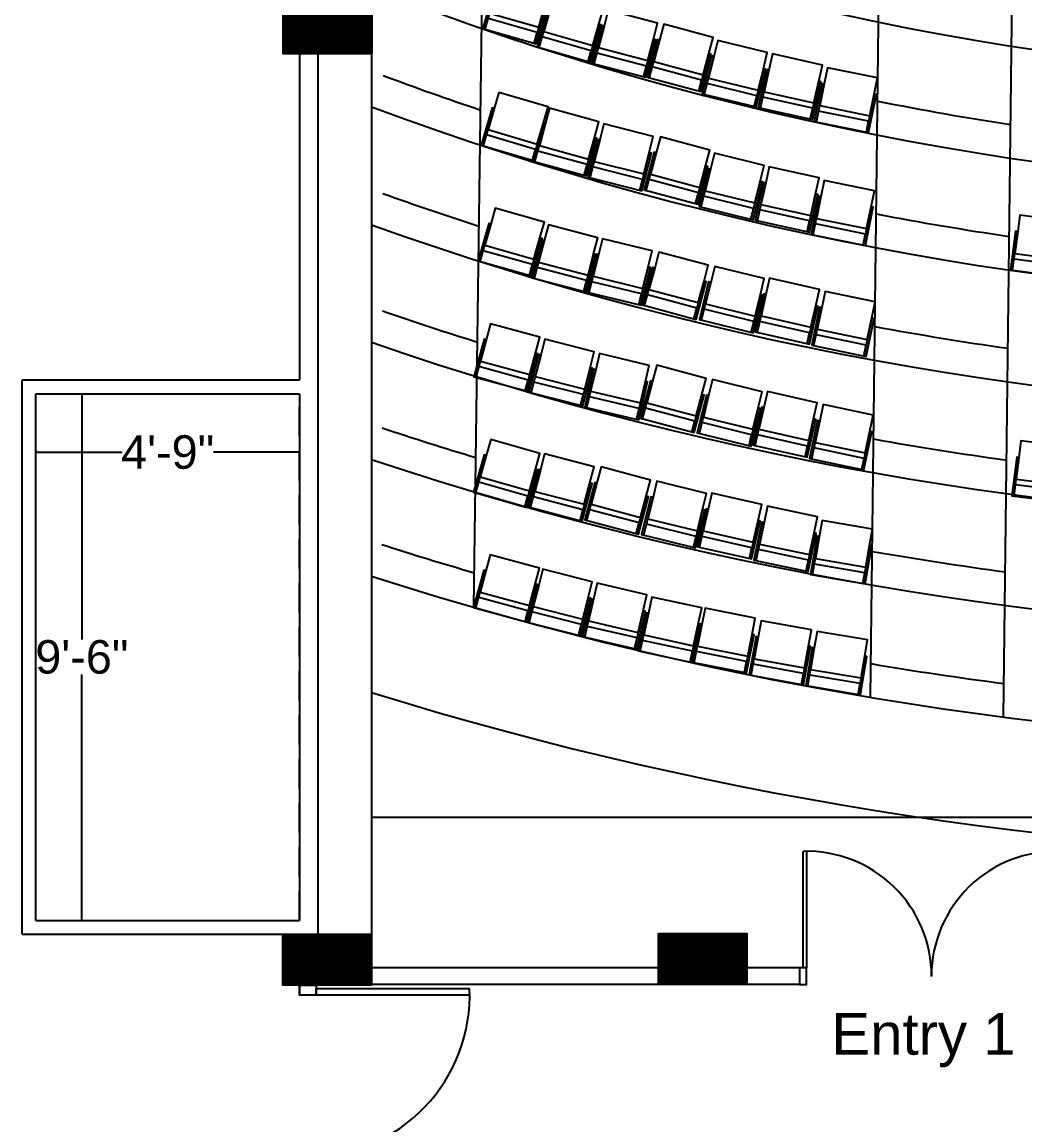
# Model space of a CAD drawing. Header units: inches. Extents: x -913 to 64634, y -1481 to 18188.
# Drawn here: x -614.4 to -397.5, y 3499.9 to 3738.6 of the extents above; entities that cross this region are included whole.
import ezdxf

# ---------------------------------------------------------------- set-up
doc = ezdxf.new("R2010")
doc.units = ezdxf.units.IN
doc.header["$MEASUREMENT"] = 0
doc.header["$PDMODE"] = 2
doc.linetypes.add('HIDDEN', pattern=[9.525, 6.35, -3.175])
for name, color, linetype in [('01', 1, 'Continuous'), ('Column', 6, 'Continuous'), ('DB wire', 240, 'Continuous'), ('Door', 130, 'Continuous'), ('Sofa Washroom', 8, 'Continuous'), ('Text', 7, 'Continuous'), ('Wall', 150, 'Continuous'), ('Walls', 150, 'Continuous')]:
    doc.layers.add(name, color=color, linetype=linetype)
doc.styles.get("Standard").update_dxf_attribs({"font": 'arial.ttf'})
doc.dimstyles.get("Standard").update_dxf_attribs({"dimtxt": 7.25, "dimasz": 0.18, "dimexe": 0.18, "dimexo": 0.0625, "dimgap": 0.09, "dimtad": 0, "dimtih": 1, "dimtoh": 1, "dimdec": 0, "dimzin": 0, "dimdsep": 46, "dimlunit": 4, "dimtxsty": 'Standard', "dimcen": 0.09, "dimadec": 0, "dimazin": 0, "dimtfac": 1, "dimtdec": 0, "dimtofl": 0, "dimtmove": 0, "dimatfit": 3, "dimfxl": 1, "dimtolj": 1, "dimtzin": 0, "dimarcsym": 0})

# ---------------------------------------------------------------- blocks, each defined once
blk = doc.blocks.new('*D105')
at = {"layer": '01', "color": 0, "lineweight": -2, "ltscale": 3, "transparency": 16777216}
for p, q in [((-454.06, 4372.49), (-458.68, 4372.49)), ((-458.5, 4372.31), (-458.5, 4324.08)), ((-458.5, 4268.27), (-458.5, 4316.5)), ((-454.06, 4268.09), (-458.68, 4268.09))]:
    blk.add_line(p, q, dxfattribs=at)
at = {"layer": '01', "color": 0, "ltscale": 3, "transparency": 16777216}
for points in [[(-458.53, 4372.31), (-458.47, 4372.31), (-458.5, 4372.49)], [(-458.53, 4268.27), (-458.47, 4268.27), (-458.5, 4268.09)]]:
    blk.add_solid(points, dxfattribs=at)
at = {"layer": 'DB wire', "color": 0, "linetype": 'HIDDEN', "lineweight": -2, "transparency": 16777216}
for p, q in [((-50.05, 4376), (19.18, 4376)), ((19, 4375.82), (19, 3693.78)), ((19, 3004.28), (19, 3686.32)), ((-50.05, 3004.1), (19.18, 3004.1))]:
    blk.add_line(p, q, dxfattribs=at)
at = {"layer": 'DB wire', "color": 0, "linetype": 'HIDDEN', "transparency": 16777216}
for points in [[(18.97, 4375.82), (19.03, 4375.82), (19, 4376)], [(18.97, 3004.28), (19.03, 3004.28), (19, 3004.1)]]:
    blk.add_solid(points, dxfattribs=at)
at = {"layer": 'Defpoints', "color": 0, "linetype": 'HIDDEN', "transparency": 16777216}
for p in [(-50.11, 4376), (-50.11, 3004.1), (19, 3004.1)]:
    blk.add_point(p, dxfattribs=at)
at = {"layer": 'Defpoints', "color": 0, "ltscale": 3, "transparency": 16777216}
for p in [(-458.5, 4372.49), (-454, 4372.49), (-454, 4268.09)]:
    blk.add_point(p, dxfattribs=at)
at = {"layer": '01', "color": 0, "ltscale": 3, "transparency": 16777216, "insert": (-458.5, 4320.29), "char_height": 7.25, "attachment_point": 5}
blk.add_mtext('\\A1;8\'-8"', dxfattribs=at)
at = {"layer": 'DB wire', "color": 0, "linetype": 'HIDDEN', "transparency": 16777216, "insert": (19, 3690.05), "char_height": 7.25, "attachment_point": 5}
blk.add_mtext('\\A1;114\'-4"', dxfattribs=at)
blk = doc.blocks.new('*D106')
at = {"layer": '01', "color": 0, "lineweight": -2, "ltscale": 3, "transparency": 16777216}
for p, q in [((-538.84, 4360.56), (-538.84, 4360.68)), ((-538.66, 4360.5), (-503.74, 4360.5)), ((-449.43, 4360.5), (-484.34, 4360.5)), ((-449.25, 4360.56), (-449.25, 4360.68))]:
    blk.add_line(p, q, dxfattribs=at)
at = {"layer": '01', "color": 0, "ltscale": 3, "transparency": 16777216}
for points in [[(-538.66, 4360.53), (-538.66, 4360.47), (-538.84, 4360.5)], [(-449.43, 4360.53), (-449.43, 4360.47), (-449.25, 4360.5)]]:
    blk.add_solid(points, dxfattribs=at)
at = {"layer": 'DB wire', "color": 0, "linetype": 'HIDDEN', "lineweight": -2, "transparency": 16777216}
for p, q in [((-557.06, 3004.1), (-557.07, 2966.88)), ((-50.11, 3004.04), (-50.11, 2966.82)), ((-556.89, 2967.06), (-316.28, 2967.03)), ((-50.29, 2967), (-290.9, 2967.03))]:
    blk.add_line(p, q, dxfattribs=at)
at = {"layer": 'DB wire', "color": 0, "linetype": 'HIDDEN', "transparency": 16777216}
for points in [[(-556.89, 2967.09), (-556.89, 2967.03), (-557.07, 2967.06)], [(-50.29, 2967.03), (-50.29, 2966.97), (-50.11, 2967)]]:
    blk.add_solid(points, dxfattribs=at)
at = {"layer": 'Defpoints', "color": 0, "ltscale": 3, "transparency": 16777216}
for p in [(-538.84, 4360.5), (-538.84, 4360.5), (-449.25, 4360.5)]:
    blk.add_point(p, dxfattribs=at)
at = {"layer": 'Defpoints', "color": 0, "linetype": 'HIDDEN', "transparency": 16777216}
for p in [(-557.06, 3004.16), (-50.11, 3004.1), (-50.11, 2967)]:
    blk.add_point(p, dxfattribs=at)
at = {"layer": '01', "color": 0, "ltscale": 3, "transparency": 16777216, "insert": (-494.04, 4360.5), "char_height": 7.25, "attachment_point": 5}
blk.add_mtext('\\A1;7\'-6"', dxfattribs=at)
at = {"layer": 'DB wire', "color": 0, "linetype": 'HIDDEN', "transparency": 16777216, "insert": (-303.59, 2967.03), "char_height": 7.25, "attachment_point": 5}
blk.add_mtext('\\A1;42\'-3"', dxfattribs=at)
blk = doc.blocks.new('*D118')
at = {"layer": '01', "color": 0, "lineweight": -2, "ltscale": 3, "transparency": 16777216}
for p, q in [((-611.44, 3645.94), (-611.44, 3645.32)), ((-611.26, 3645.5), (-592.81, 3645.5)), ((-554.62, 3645.5), (-573.06, 3645.5)), ((-554.44, 3645.94), (-554.44, 3645.32))]:
    blk.add_line(p, q, dxfattribs=at)
at = {"layer": '01', "color": 0, "ltscale": 3, "transparency": 16777216}
for points in [[(-611.26, 3645.53), (-611.26, 3645.47), (-611.44, 3645.5)], [(-554.62, 3645.53), (-554.62, 3645.47), (-554.44, 3645.5)]]:
    blk.add_solid(points, dxfattribs=at)
at = {"layer": 'Defpoints', "color": 0, "ltscale": 3, "transparency": 16777216}
for p in [(-611.44, 3646), (-611.44, 3645.5), (-554.44, 3646)]:
    blk.add_point(p, dxfattribs=at)
at = {"layer": '01', "color": 0, "ltscale": 3, "transparency": 16777216, "insert": (-582.94, 3645.5), "char_height": 7.25, "attachment_point": 5}
blk.add_mtext('\\A1;4\'-9"', dxfattribs=at)
blk = doc.blocks.new('*D119')
at = {"layer": '01', "color": 0, "lineweight": -2, "ltscale": 3, "transparency": 16777216}
for p, q in [((-601.5, 3657.99), (-601.5, 3604.96)), ((-601.44, 3658.17), (-601.32, 3658.17)), ((-601.5, 3544.35), (-601.5, 3597.37)), ((-601.56, 3544.17), (-601.68, 3544.17))]:
    blk.add_line(p, q, dxfattribs=at)
at = {"layer": '01', "color": 0, "ltscale": 3, "transparency": 16777216}
for points in [[(-601.53, 3657.99), (-601.47, 3657.99), (-601.5, 3658.17)], [(-601.53, 3544.35), (-601.47, 3544.35), (-601.5, 3544.17)]]:
    blk.add_solid(points, dxfattribs=at)
at = {"layer": 'Defpoints', "color": 0, "ltscale": 3, "transparency": 16777216}
for p in [(-601.5, 3658.17), (-601.5, 3544.17), (-601.5, 3544.17)]:
    blk.add_point(p, dxfattribs=at)
at = {"layer": '01', "color": 0, "ltscale": 3, "transparency": 16777216, "insert": (-601.5, 3601.17), "char_height": 7.25, "attachment_point": 5}
blk.add_mtext('\\A1;9\'-6"', dxfattribs=at)
blk = doc.blocks.new('*D141')
at = {"layer": '01', "color": 0, "lineweight": -2, "ltscale": 3, "transparency": 16777216}
for p, q in [((-538.84, 3566.44), (-538.84, 3566.32)), ((-538.66, 3566.5), (-316.59, 3566.5)), ((-69.44, 3566.5), (-291.51, 3566.5)), ((-69.26, 3566.56), (-69.26, 3566.68))]:
    blk.add_line(p, q, dxfattribs=at)
at = {"layer": '01', "color": 0, "ltscale": 3, "transparency": 16777216}
for points in [[(-538.66, 3566.53), (-538.66, 3566.47), (-538.84, 3566.5)], [(-69.44, 3566.53), (-69.44, 3566.47), (-69.26, 3566.5)]]:
    blk.add_solid(points, dxfattribs=at)
at = {"layer": 'Defpoints', "color": 0, "ltscale": 3, "transparency": 16777216}
for p in [(-538.84, 3566.5), (-69.26, 3566.5), (-69.26, 3566.5)]:
    blk.add_point(p, dxfattribs=at)
at = {"layer": '01', "color": 0, "ltscale": 3, "transparency": 16777216, "insert": (-304.05, 3566.5), "char_height": 7.25, "attachment_point": 5}
blk.add_mtext('\\A1;39\'-2"', dxfattribs=at)

msp = doc.modelspace()

# ---------------------------------------------------------------- hatches: boundary and pattern name
at = {"layer": 'Column'}
h = msp.add_hatch(dxfattribs=at)
h.set_pattern_fill('ANSI31', color=256)
h.set_pattern_definition([(45, (-1878.85894, 5.11301), (-0.0883883476, 0.0883883476), [])])
h.paths.add_polyline_path([(-538.85, 4365.01), (-538.85, 4376), (-558, 4376), (-558, 4365.01)])
h.paths.add_polyline_path([(-538.85, 4260.55), (-538.85, 4271.54), (-558, 4271.54), (-558, 4260.55)])
h.paths.add_polyline_path([(-69.26, 4376), (-69.26, 4372.49), (-69.26, 4372.49), (-69.26, 4365.01), (-50.11, 4365.01), (-50.11, 4376)])
h.paths.add_polyline_path([(-69.13, 4271.9), (-69.13, 4260.92), (-49.98, 4260.92), (-49.98, 4271.9)])
h.paths.add_polyline_path([(-69.24, 3994.87), (-69.24, 3983.88), (-50.08, 3983.88), (-50.08, 3994.87)])
h.paths.add_polyline_path([(-69.26, 4056.34), (-69.26, 4045.36), (-50.1, 4045.36), (-50.1, 4056.34)])
h.paths.add_polyline_path([(-49.93, 3742.69), (-69.09, 3742.69), (-69.09, 3731.71), (-49.93, 3731.71)])
h.paths.add_polyline_path([(-50.12, 3541.34), (-69.26, 3541.34), (-69.26, 3533.94), (-69.27, 3530.35), (-50.12, 3530.35)])
h.paths.add_polyline_path([(-131.13, 3541.17), (-150.28, 3541.17), (-150.28, 3530.18), (-131.13, 3530.18)])
h.paths.add_polyline_path([(-229.69, 3541.17), (-248.85, 3541.17), (-248.85, 3530.18), (-229.69, 3530.18)])
h.paths.add_polyline_path([(-359.28, 3541.17), (-378.44, 3541.17), (-378.44, 3530.18), (-359.28, 3530.18)])
h.paths.add_polyline_path([(-457.67, 3530.34), (-457.67, 3533.94), (-457.63, 3541.32), (-476.78, 3541.32), (-476.78, 3530.34)])
h.paths.add_polyline_path([(-538.85, 3530.18), (-538.85, 3541.17), (-558, 3541.17), (-558, 3530.18)])
h.paths.add_polyline_path([(-557.93, 3731.71), (-538.84, 3731.71), (-538.84, 3742.69), (-557.93, 3742.69)])
h.paths.add_polyline_path([(-557.98, 3983.88), (-538.84, 3983.88), (-538.84, 3994.87), (-548.4, 3994.87), (-557.98, 3994.85)])
h.paths.add_polyline_path([(-538.84, 4045.36), (-538.84, 4056.34), (-558, 4056.34), (-558, 4045.36)])

# ---------------------------------------------------------------- linework, layer by layer
at = {"layer": '01', "ltscale": 3}
for points in [[(-514.74, 3737.19), (-503.19, 3733.87), (-500.87, 3741.96), (-501.34, 3742.09), (-500.36, 3745.53), (-510.98, 3748.57), (-511.97, 3745.14), (-512.42, 3745.27), (-514.74, 3737.19), (-514.28, 3737.06), (-511.97, 3745.14), (-513.29, 3740.53), (-502.66, 3737.48), (-501.34, 3742.09), (-503.66, 3734.01), (-503, 3736.32), (-513.62, 3739.36)], [(-503.04, 3733.23), (-491.49, 3729.94), (-489.18, 3738.03), (-489.65, 3738.16), (-488.67, 3741.6), (-499.3, 3744.63), (-500.28, 3741.19), (-500.73, 3741.32), (-503.04, 3733.23), (-502.58, 3733.1), (-500.28, 3741.19), (-501.59, 3736.58), (-490.96, 3733.55), (-489.65, 3738.16), (-491.95, 3730.07), (-491.3, 3732.38), (-501.93, 3735.41)], [(-491.15, 3729.7), (-479.54, 3726.64), (-477.39, 3734.76), (-477.86, 3734.89), (-476.95, 3738.34), (-487.63, 3741.17), (-488.54, 3737.71), (-489, 3737.83), (-491.15, 3729.7), (-490.69, 3729.58), (-488.54, 3737.71), (-489.77, 3733.08), (-479.08, 3730.26), (-477.86, 3734.89), (-480.01, 3726.76), (-479.39, 3729.08), (-490.08, 3731.9)], [(-479.19, 3726.7), (-467.59, 3723.59), (-465.42, 3731.71), (-465.89, 3731.83), (-464.96, 3735.29), (-475.64, 3738.15), (-476.56, 3734.69), (-477.02, 3734.82), (-479.19, 3726.7), (-478.74, 3726.57), (-476.56, 3734.69), (-477.8, 3730.07), (-467.13, 3727.21), (-465.89, 3731.83), (-468.06, 3723.71), (-467.44, 3726.03), (-478.12, 3728.89)], [(-467.28, 3723.09), (-455.62, 3720.23), (-453.61, 3728.39), (-454.08, 3728.51), (-453.23, 3731.98), (-463.96, 3734.61), (-464.82, 3731.14), (-465.27, 3731.26), (-467.28, 3723.09), (-466.82, 3722.98), (-464.82, 3731.14), (-465.96, 3726.49), (-455.23, 3723.85), (-454.08, 3728.51), (-456.09, 3720.34), (-455.52, 3722.67), (-466.25, 3725.31)], [(-455.17, 3720.09), (-443.44, 3717.49), (-441.62, 3725.7), (-442.1, 3725.81), (-441.32, 3729.3), (-452.11, 3731.69), (-452.89, 3728.2), (-453.35, 3728.3), (-455.17, 3720.09), (-454.71, 3719.99), (-452.89, 3728.2), (-453.92, 3723.52), (-443.13, 3721.13), (-442.1, 3725.81), (-443.92, 3717.6), (-443.4, 3719.94), (-454.19, 3722.33)], [(-443.07, 3717.06), (-431.3, 3714.67), (-429.63, 3722.9), (-430.1, 3723), (-429.39, 3726.5), (-440.22, 3728.71), (-440.93, 3725.2), (-441.4, 3725.3), (-443.07, 3717.06), (-442.61, 3716.97), (-440.93, 3725.2), (-441.89, 3720.51), (-431.06, 3718.31), (-430.1, 3723), (-431.78, 3714.76), (-431.3, 3717.12), (-442.13, 3719.32)], [(-515.1, 3711.99), (-503.58, 3708.6), (-501.21, 3716.66), (-501.67, 3716.8), (-500.66, 3720.23), (-511.27, 3723.35), (-512.28, 3719.92), (-512.73, 3720.05), (-515.1, 3711.99), (-514.65, 3711.86), (-512.28, 3719.92), (-513.63, 3715.32), (-503.03, 3712.2), (-501.67, 3716.8), (-504.05, 3708.74), (-503.37, 3711.04), (-513.97, 3714.16)], [(-503.94, 3708.5), (-492.35, 3705.33), (-490.13, 3713.44), (-490.6, 3713.57), (-489.66, 3717.02), (-500.32, 3719.93), (-501.26, 3716.48), (-501.72, 3716.61), (-503.94, 3708.5), (-503.48, 3708.37), (-501.26, 3716.48), (-502.53, 3711.86), (-491.87, 3708.95), (-490.6, 3713.57), (-492.82, 3705.46), (-492.19, 3707.77), (-502.85, 3710.69)], [(-492, 3705.05), (-480.36, 3702.1), (-478.29, 3710.25), (-478.77, 3710.37), (-477.89, 3713.84), (-488.6, 3716.55), (-489.48, 3713.08), (-489.94, 3713.2), (-492, 3705.05), (-491.54, 3704.93), (-489.48, 3713.08), (-490.66, 3708.44), (-479.94, 3705.73), (-478.77, 3710.37), (-480.83, 3702.22), (-480.24, 3704.55), (-490.95, 3707.26)], [(-479.87, 3702.3), (-468.27, 3699.19), (-466.09, 3707.31), (-466.56, 3707.44), (-465.64, 3710.89), (-476.31, 3713.75), (-477.24, 3710.3), (-477.7, 3710.42), (-479.87, 3702.3), (-479.42, 3702.18), (-477.24, 3710.3), (-478.48, 3705.67), (-467.8, 3702.81), (-466.56, 3707.44), (-468.74, 3699.32), (-468.12, 3701.63), (-478.79, 3704.5)], [(-467.96, 3698.69), (-456.29, 3695.83), (-454.29, 3703.99), (-454.76, 3704.11), (-453.91, 3707.58), (-464.64, 3710.22), (-465.49, 3706.75), (-465.95, 3706.86), (-467.96, 3698.69), (-467.5, 3698.58), (-465.49, 3706.75), (-466.64, 3702.09), (-455.9, 3699.46), (-454.76, 3704.11), (-456.77, 3695.94), (-456.19, 3698.28), (-466.93, 3700.91)], [(-455.85, 3695.7), (-444.12, 3693.1), (-442.3, 3701.3), (-442.78, 3701.41), (-442, 3704.9), (-452.79, 3707.29), (-453.57, 3703.8), (-454.03, 3703.9), (-455.85, 3695.7), (-455.38, 3695.59), (-453.57, 3703.8), (-454.6, 3699.12), (-443.81, 3696.73), (-442.78, 3701.41), (-444.6, 3693.2), (-444.08, 3695.55), (-454.87, 3697.94)], [(-443.75, 3692.66), (-431.98, 3690.27), (-430.3, 3698.51), (-430.78, 3698.6), (-430.07, 3702.11), (-440.9, 3704.31), (-441.61, 3700.81), (-442.07, 3700.9), (-443.75, 3692.66), (-443.29, 3692.57), (-441.61, 3700.81), (-442.57, 3696.11), (-431.74, 3693.91), (-430.78, 3698.6), (-432.46, 3690.37), (-431.98, 3692.72), (-442.81, 3694.92)], [(-515.78, 3686.93), (-504.22, 3683.66), (-501.93, 3691.75), (-502.4, 3691.88), (-501.43, 3695.32), (-512.06, 3698.33), (-513.03, 3694.89), (-513.49, 3695.02), (-515.78, 3686.93), (-515.32, 3686.8), (-513.03, 3694.89), (-514.34, 3690.28), (-503.7, 3687.27), (-502.4, 3691.88), (-504.69, 3683.79), (-504.03, 3686.1), (-514.67, 3689.11)], [(-400.63, 3684.99), (-388.72, 3683.42), (-387.62, 3691.76), (-388.1, 3691.82), (-387.64, 3695.36), (-398.59, 3696.81), (-399.06, 3693.26), (-399.53, 3693.32), (-400.63, 3684.99), (-400.16, 3684.93), (-399.06, 3693.26), (-399.69, 3688.51), (-388.73, 3687.07), (-388.1, 3691.82), (-389.2, 3683.48), (-388.89, 3685.86), (-399.85, 3687.31)], [(-504.08, 3683.27), (-492.46, 3680.2), (-490.32, 3688.33), (-490.79, 3688.45), (-489.87, 3691.91), (-500.56, 3694.73), (-501.47, 3691.28), (-501.93, 3691.4), (-504.08, 3683.27), (-503.62, 3683.15), (-501.47, 3691.28), (-502.7, 3686.64), (-492.01, 3683.82), (-490.79, 3688.45), (-492.93, 3680.32), (-492.32, 3682.65), (-503.01, 3685.47)], [(-492.19, 3680.18), (-480.53, 3677.32), (-478.52, 3685.48), (-478.99, 3685.6), (-478.14, 3689.07), (-488.87, 3691.71), (-489.73, 3688.23), (-490.19, 3688.35), (-492.19, 3680.18), (-491.73, 3680.07), (-489.73, 3688.23), (-490.87, 3683.58), (-480.14, 3680.95), (-478.99, 3685.6), (-481, 3677.43), (-480.43, 3679.76), (-491.16, 3682.4)], [(-480.22, 3677.37), (-468.62, 3674.26), (-466.44, 3682.38), (-466.91, 3682.51), (-465.99, 3685.96), (-476.66, 3688.82), (-477.59, 3685.37), (-478.04, 3685.49), (-480.22, 3677.37), (-479.76, 3677.25), (-477.59, 3685.37), (-478.83, 3680.74), (-468.15, 3677.88), (-466.91, 3682.51), (-469.09, 3674.39), (-468.47, 3676.71), (-479.14, 3679.57)], [(-467.92, 3674.21), (-456.26, 3671.34), (-454.25, 3679.51), (-454.72, 3679.62), (-453.87, 3683.1), (-464.6, 3685.73), (-465.46, 3682.26), (-465.91, 3682.37), (-467.92, 3674.21), (-467.46, 3674.1), (-465.46, 3682.26), (-466.6, 3677.61), (-455.87, 3674.97), (-454.72, 3679.62), (-456.73, 3671.46), (-456.16, 3673.79), (-466.89, 3676.43)], [(-455.84, 3671.57), (-444.13, 3668.91), (-442.27, 3677.11), (-442.74, 3677.22), (-441.95, 3680.7), (-452.73, 3683.15), (-453.52, 3679.66), (-453.98, 3679.77), (-455.84, 3671.57), (-455.38, 3671.47), (-453.52, 3679.66), (-454.58, 3674.99), (-443.81, 3672.54), (-442.74, 3677.22), (-444.61, 3669.02), (-444.08, 3671.36), (-454.85, 3673.81)], [(-443.62, 3668.68), (-431.86, 3666.23), (-430.14, 3674.46), (-430.62, 3674.56), (-429.89, 3678.06), (-440.7, 3680.32), (-441.44, 3676.82), (-441.9, 3676.91), (-443.62, 3668.68), (-443.16, 3668.59), (-441.44, 3676.82), (-442.42, 3672.13), (-431.6, 3669.87), (-430.62, 3674.56), (-432.34, 3666.33), (-431.85, 3668.68), (-442.66, 3670.94)], [(-516.69, 3661.83), (-505.1, 3658.69), (-502.89, 3666.8), (-503.36, 3666.93), (-502.43, 3670.38), (-513.09, 3673.27), (-514.03, 3669.82), (-514.48, 3669.95), (-516.69, 3661.83), (-516.23, 3661.71), (-514.03, 3669.82), (-515.28, 3665.2), (-504.62, 3662.3), (-503.36, 3666.93), (-505.57, 3658.81), (-504.94, 3661.13), (-515.6, 3664.03)], [(-504.78, 3658.49), (-493.14, 3655.52), (-491.07, 3663.67), (-491.54, 3663.79), (-490.65, 3667.25), (-501.36, 3669.98), (-502.25, 3666.52), (-502.7, 3666.63), (-504.78, 3658.49), (-504.32, 3658.37), (-502.25, 3666.52), (-503.43, 3661.87), (-492.72, 3659.14), (-491.54, 3663.79), (-493.61, 3655.64), (-493.02, 3657.97), (-503.73, 3660.7)], [(-492.73, 3655.29), (-481.05, 3652.53), (-479.11, 3660.71), (-479.58, 3660.82), (-478.76, 3664.3), (-489.52, 3666.84), (-490.34, 3663.37), (-490.8, 3663.47), (-492.73, 3655.29), (-492.27, 3655.18), (-490.34, 3663.37), (-491.44, 3658.7), (-480.69, 3656.16), (-479.58, 3660.82), (-481.52, 3652.64), (-480.97, 3654.98), (-491.72, 3657.52)], [(-480.67, 3652.86), (-469.07, 3649.75), (-466.9, 3657.87), (-467.37, 3658), (-466.44, 3661.45), (-477.12, 3664.31), (-478.04, 3660.86), (-478.5, 3660.98), (-480.67, 3652.86), (-480.22, 3652.74), (-478.04, 3660.86), (-479.28, 3656.23), (-468.61, 3653.37), (-467.37, 3658), (-469.54, 3649.88), (-468.92, 3652.2), (-479.6, 3655.06)], [(-468.37, 3649.7), (-456.71, 3646.83), (-454.7, 3655), (-455.18, 3655.11), (-454.32, 3658.59), (-465.06, 3661.22), (-465.91, 3657.75), (-466.37, 3657.86), (-468.37, 3649.7), (-467.91, 3649.59), (-465.91, 3657.75), (-467.05, 3653.1), (-456.32, 3650.46), (-455.18, 3655.11), (-457.18, 3646.95), (-456.61, 3649.28), (-467.34, 3651.92)], [(-456.3, 3647.06), (-444.59, 3644.4), (-442.72, 3652.6), (-443.2, 3652.7), (-442.41, 3656.19), (-453.18, 3658.64), (-453.98, 3655.15), (-454.44, 3655.26), (-456.3, 3647.06), (-455.84, 3646.96), (-453.98, 3655.15), (-455.04, 3650.48), (-444.26, 3648.03), (-443.2, 3652.7), (-445.06, 3644.51), (-444.53, 3646.85), (-455.31, 3649.3)], [(-444.07, 3644.17), (-432.31, 3641.72), (-430.6, 3649.95), (-431.07, 3650.05), (-430.34, 3653.55), (-441.16, 3655.81), (-441.89, 3652.31), (-442.35, 3652.4), (-444.07, 3644.17), (-443.61, 3644.08), (-441.89, 3652.31), (-442.87, 3647.62), (-432.05, 3645.36), (-431.07, 3650.05), (-432.79, 3641.82), (-432.3, 3644.17), (-443.12, 3646.43)], [(-516.76, 3636.84), (-505.21, 3633.57), (-502.92, 3641.66), (-503.38, 3641.79), (-502.41, 3645.23), (-513.05, 3648.24), (-514.02, 3644.8), (-514.47, 3644.93), (-516.76, 3636.84), (-516.31, 3636.71), (-514.02, 3644.8), (-515.32, 3640.19), (-504.69, 3637.18), (-503.38, 3641.79), (-505.67, 3633.7), (-505.02, 3636.01), (-515.65, 3639.02)], [(-400.3, 3636.1), (-388.38, 3634.64), (-387.35, 3642.99), (-387.83, 3643.04), (-387.4, 3646.59), (-398.37, 3647.94), (-398.8, 3644.39), (-399.27, 3644.45), (-400.3, 3636.1), (-399.83, 3636.05), (-398.8, 3644.39), (-399.39, 3639.64), (-388.42, 3638.29), (-387.83, 3643.04), (-388.86, 3634.7), (-388.57, 3637.08), (-399.54, 3638.43)], [(-504.89, 3633.66), (-493.27, 3630.61), (-491.14, 3638.74), (-491.61, 3638.86), (-490.7, 3642.32), (-501.39, 3645.13), (-502.3, 3641.67), (-502.76, 3641.79), (-504.89, 3633.66), (-504.43, 3633.54), (-502.3, 3641.67), (-503.52, 3637.03), (-492.83, 3634.23), (-491.61, 3638.86), (-493.74, 3630.73), (-493.13, 3633.05), (-503.82, 3635.86)], [(-492.71, 3630.86), (-481.11, 3627.75), (-478.93, 3635.87), (-479.4, 3636), (-478.48, 3639.45), (-489.15, 3642.31), (-490.08, 3638.86), (-490.53, 3638.98), (-492.71, 3630.86), (-492.25, 3630.74), (-490.08, 3638.86), (-491.32, 3634.23), (-480.64, 3631.37), (-479.4, 3636), (-481.58, 3627.88), (-480.96, 3630.19), (-491.63, 3633.05)], [(-480.41, 3627.7), (-468.74, 3624.83), (-466.74, 3633), (-467.21, 3633.11), (-466.36, 3636.58), (-477.09, 3639.22), (-477.94, 3635.75), (-478.4, 3635.86), (-480.41, 3627.7), (-479.95, 3627.58), (-477.94, 3635.75), (-479.09, 3631.1), (-468.35, 3628.46), (-467.21, 3633.11), (-469.22, 3624.95), (-468.64, 3627.28), (-479.38, 3629.91)], [(-468.33, 3625.06), (-456.62, 3622.4), (-454.76, 3630.59), (-455.23, 3630.7), (-454.44, 3634.19), (-465.22, 3636.64), (-466.01, 3633.15), (-466.47, 3633.26), (-468.33, 3625.06), (-467.87, 3624.95), (-466.01, 3633.15), (-467.07, 3628.48), (-456.29, 3626.03), (-455.23, 3630.7), (-457.1, 3622.5), (-456.56, 3624.84), (-467.34, 3627.29)], [(-456.11, 3622.17), (-444.35, 3619.72), (-442.63, 3627.95), (-443.11, 3628.04), (-442.37, 3631.54), (-453.19, 3633.8), (-453.92, 3630.3), (-454.39, 3630.4), (-456.11, 3622.17), (-455.64, 3622.08), (-453.92, 3630.3), (-454.9, 3625.61), (-444.09, 3623.35), (-443.11, 3628.04), (-444.82, 3619.81), (-444.33, 3622.16), (-455.15, 3624.42)], [(-443.89, 3619.03), (-432.06, 3616.99), (-430.63, 3625.27), (-431.11, 3625.35), (-430.5, 3628.88), (-441.39, 3630.76), (-442, 3627.23), (-442.46, 3627.31), (-443.89, 3619.03), (-443.43, 3618.95), (-442, 3627.23), (-442.81, 3622.51), (-431.92, 3620.63), (-431.11, 3625.35), (-432.54, 3617.07), (-432.13, 3619.43), (-443.02, 3621.31)], [(-516.75, 3611.88), (-505.16, 3608.74), (-502.95, 3616.85), (-503.42, 3616.98), (-502.48, 3620.43), (-513.15, 3623.32), (-514.09, 3619.87), (-514.54, 3620), (-516.75, 3611.88), (-516.29, 3611.76), (-514.09, 3619.87), (-515.34, 3615.25), (-504.68, 3612.35), (-503.42, 3616.98), (-505.63, 3608.86), (-505, 3611.18), (-515.66, 3614.08)], [(-505.2, 3608.72), (-493.56, 3605.75), (-491.49, 3613.9), (-491.96, 3614.02), (-491.08, 3617.48), (-501.79, 3620.21), (-502.67, 3616.75), (-503.13, 3616.87), (-505.2, 3608.72), (-504.74, 3608.6), (-502.67, 3616.75), (-503.85, 3612.11), (-493.14, 3609.38), (-491.96, 3614.02), (-494.04, 3605.87), (-493.44, 3608.2), (-504.15, 3610.93)], [(-493.18, 3605.59), (-481.48, 3602.88), (-479.59, 3611.07), (-480.06, 3611.18), (-479.26, 3614.67), (-490.03, 3617.15), (-490.83, 3613.67), (-491.29, 3613.78), (-493.18, 3605.59), (-492.72, 3605.48), (-490.83, 3613.67), (-491.91, 3609), (-481.14, 3606.52), (-480.06, 3611.18), (-481.95, 3602.99), (-481.41, 3605.33), (-492.18, 3607.82)], [(-481.19, 3602.54), (-469.45, 3600), (-467.67, 3608.22), (-468.15, 3608.32), (-467.39, 3611.82), (-478.19, 3614.15), (-478.95, 3610.66), (-479.41, 3610.76), (-481.19, 3602.54), (-480.73, 3602.44), (-478.95, 3610.66), (-479.96, 3605.98), (-469.16, 3603.64), (-468.15, 3608.32), (-469.92, 3600.11), (-469.42, 3602.45), (-480.22, 3604.79)], [(-469.48, 3600.09), (-457.7, 3597.73), (-456.05, 3605.98), (-456.53, 3606.07), (-455.83, 3609.58), (-466.67, 3611.74), (-467.37, 3608.24), (-467.83, 3608.33), (-469.48, 3600.09), (-469.02, 3599.99), (-467.37, 3608.24), (-468.31, 3603.54), (-457.47, 3601.37), (-456.53, 3606.07), (-458.18, 3597.83), (-457.71, 3600.18), (-468.55, 3602.35)], [(-457.18, 3597.34), (-445.37, 3595.17), (-443.85, 3603.44), (-444.33, 3603.53), (-443.68, 3607.04), (-454.55, 3609.04), (-455.2, 3605.52), (-455.66, 3605.61), (-457.18, 3597.34), (-456.71, 3597.25), (-455.2, 3605.52), (-456.06, 3600.81), (-445.19, 3598.82), (-444.33, 3603.53), (-445.84, 3595.26), (-445.41, 3597.62), (-456.28, 3599.61)], [(-444.91, 3594.99), (-433.06, 3593), (-431.68, 3601.3), (-432.16, 3601.38), (-431.57, 3604.9), (-442.47, 3606.73), (-443.06, 3603.2), (-443.52, 3603.28), (-444.91, 3594.99), (-444.44, 3594.91), (-443.06, 3603.2), (-443.85, 3598.48), (-432.95, 3596.65), (-432.16, 3601.38), (-433.54, 3593.08), (-433.15, 3595.45), (-444.05, 3597.28)]]:
    msp.add_lwpolyline(points, dxfattribs=at)
at = {"layer": 'Column'}
for points in [[(-557.93, 3742.69), (-538.78, 3742.69), (-538.78, 3731.71), (-557.93, 3731.71)], [(-558, 3541.17), (-538.85, 3541.17), (-538.85, 3530.18), (-558, 3530.18)], [(-476.78, 3541.32), (-457.63, 3541.32), (-457.63, 3530.34), (-476.78, 3530.34)]]:
    msp.add_lwpolyline(points, close=True, dxfattribs=at)
at = {"layer": 'Door'}
msp.add_line((-417.71, 3532.01), (-417.71, 3532.26), dxfattribs=at)
for points in [[(-444.71, 3559.14), (-444.71, 3533.94), (-445.48, 3533.94), (-445.48, 3559.12)], [(-517.59, 3528.03), (-550.83, 3528.03), (-550.83, 3529.46), (-517.62, 3529.46)]]:
    msp.add_lwpolyline(points, dxfattribs=at)
for points in [[(-444.71, 3533.94), (-446.23, 3533.94), (-446.23, 3530.34), (-444.71, 3530.34)], [(-550.83, 3530.18), (-550.83, 3528.03), (-554.44, 3528.03), (-554.44, 3530.18)]]:
    msp.add_lwpolyline(points, close=True, dxfattribs=at)
for centre, radius, start, end in [((-444.71, 3532.14), 27, 359.7257, 91.6279), ((-390.71, 3532.14), 27, 88.3842, 180), ((-552.63, 3528.03), 35.04, 270, 2.3291)]:
    msp.add_arc(centre, radius, start, end, dxfattribs=at)
at = {"layer": 'Sofa Washroom', "ltscale": 3}
for p, q in [((-430.9, 3592.47), (-426.3, 3975.8)), ((-402.15, 3588.21), (-397.57, 3967.59)), ((-516.72, 3611.96), (-513.94, 3813.83))]:
    msp.add_line(p, q, dxfattribs=at)
for radius, start, end in [(622.74, 247.87114, 292.17042), (646.74, 248.73315, 291.30662), (663.54, 249.52898, 251.45987), (639.54, 258.71975, 261.33522), (670.74, 249.52898, 290.50918), (687.54, 250.26612, 252.09894), (694.74, 250.26612, 289.77054), (663.54, 259.10706, 261.62537), (711.54, 250.95098, 252.69294), (687.54, 259.46691, 261.89509), (718.74, 250.95098, 289.08431), (735.54, 251.58902, 253.24652), (711.54, 259.80213, 262.14646), (742.74, 251.58902, 288.445), (759.54, 252.18498, 253.76373), (735.54, 260.11517, 262.3813), (766.74, 252.18498, 287.84786), (759.54, 260.40818, 262.6012), (790.74, 252.74296, 287.28879)]:
    msp.add_arc((-304.26, 4348.67), radius, start, end, dxfattribs=at)
at = {"layer": 'Wall'}
for p, q in [((-614.44, 3541.17), (-614.44, 3661.17)), ((-611.44, 3544.17), (-611.44, 3658.17)), ((-446.23, 3533.94), (-457.63, 3533.94)), ((-554.44, 3530.18), (-554.44, 3528.03)), ((-446.23, 3530.34), (-457.63, 3530.34))]:
    msp.add_line(p, q, dxfattribs=at)
at = {"layer": 'Wall', "linetype": 'HIDDEN'}
for p, q in [((-554.44, 3661.17), (-554.44, 3661.35)), ((-554.44, 3544.17), (-554.44, 3658.17))]:
    msp.add_line(p, q, dxfattribs=at)
at = {"layer": 'Wall', "ltscale": 3}
for p, q in [((-476.78, 3533.94), (-538.84, 3533.94)), ((-457.67, 3530.34), (-538.85, 3530.34))]:
    msp.add_line(p, q, dxfattribs=at)
for points in [[(-538.84, 3999.68), (-538.84, 3533.94)], [(-554.44, 3731.71), (-554.44, 3661.17)], [(-550.44, 3731.71), (-550.44, 3541.17)], [(-554.44, 3658.17), (-554.44, 3544.17)]]:
    msp.add_lwpolyline(points, dxfattribs=at)
at = {"layer": 'Walls'}
for p, q in [((-614.44, 3661.17), (-554.44, 3661.17)), ((-614.44, 3661.17), (-554.44, 3661.17)), ((-614.44, 3661.17), (-554.44, 3661.17)), ((-611.44, 3658.17), (-554.44, 3658.17)), ((-611.44, 3544.17), (-554.44, 3544.17)), ((-614.44, 3541.17), (-554.44, 3541.17))]:
    msp.add_line(p, q, dxfattribs=at)

# ---------------------------------------------------------------- texts
at = {"layer": 'Text'}
msp.add_text('Entry 1 ', height=9, dxfattribs=at).set_placement((-439.36, 3515.11))

# ---------------------------------------------------------------- dimensions: what is measured, and where the dimension line sits
at = {"layer": '01', "ltscale": 3}
for p1, p2, distance, picture, middle in [((-454, 4268.09), (-454, 4372.49), 4.5, '*D105', (-458.5, 4320.29)), ((-449.25, 4360.5), (-538.84, 4360.5), 0, '*D106', (-494.04, 4360.5)), ((-601.5, 3658.17), (-601.5, 3544.17), 0, '*D119', (-601.5, 3601.17)), ((-554.44, 3646), (-611.44, 3646), 0.5, '*D118', (-582.94, 3645.5)), ((-538.84, 3566.5), (-69.26, 3566.5), 0, '*D141', (-304.05, 3566.5))]:
    dim = msp.add_aligned_dim(p1=p1, p2=p2, distance=distance, dimstyle='Standard', dxfattribs=at)
    dim.commit()
    dim.dimension.update_dxf_attribs({"geometry": picture, "text_midpoint": middle})
at = {"layer": 'DB wire', "linetype": 'HIDDEN'}
for p1, distance, picture, middle in [((-50.11, 4376), 69.11, '*D105', (19, 3690.05)), ((-557.06, 3004.16), -37.1, '*D106', (-303.59, 2967.03))]:
    dim = msp.add_aligned_dim(p1=p1, p2=(-50.11, 3004.1), distance=distance, dimstyle='Standard', dxfattribs=at)
    dim.commit()
    dim.dimension.update_dxf_attribs({"geometry": picture, "text_midpoint": middle})

doc.saveas('drawing.dxf')
